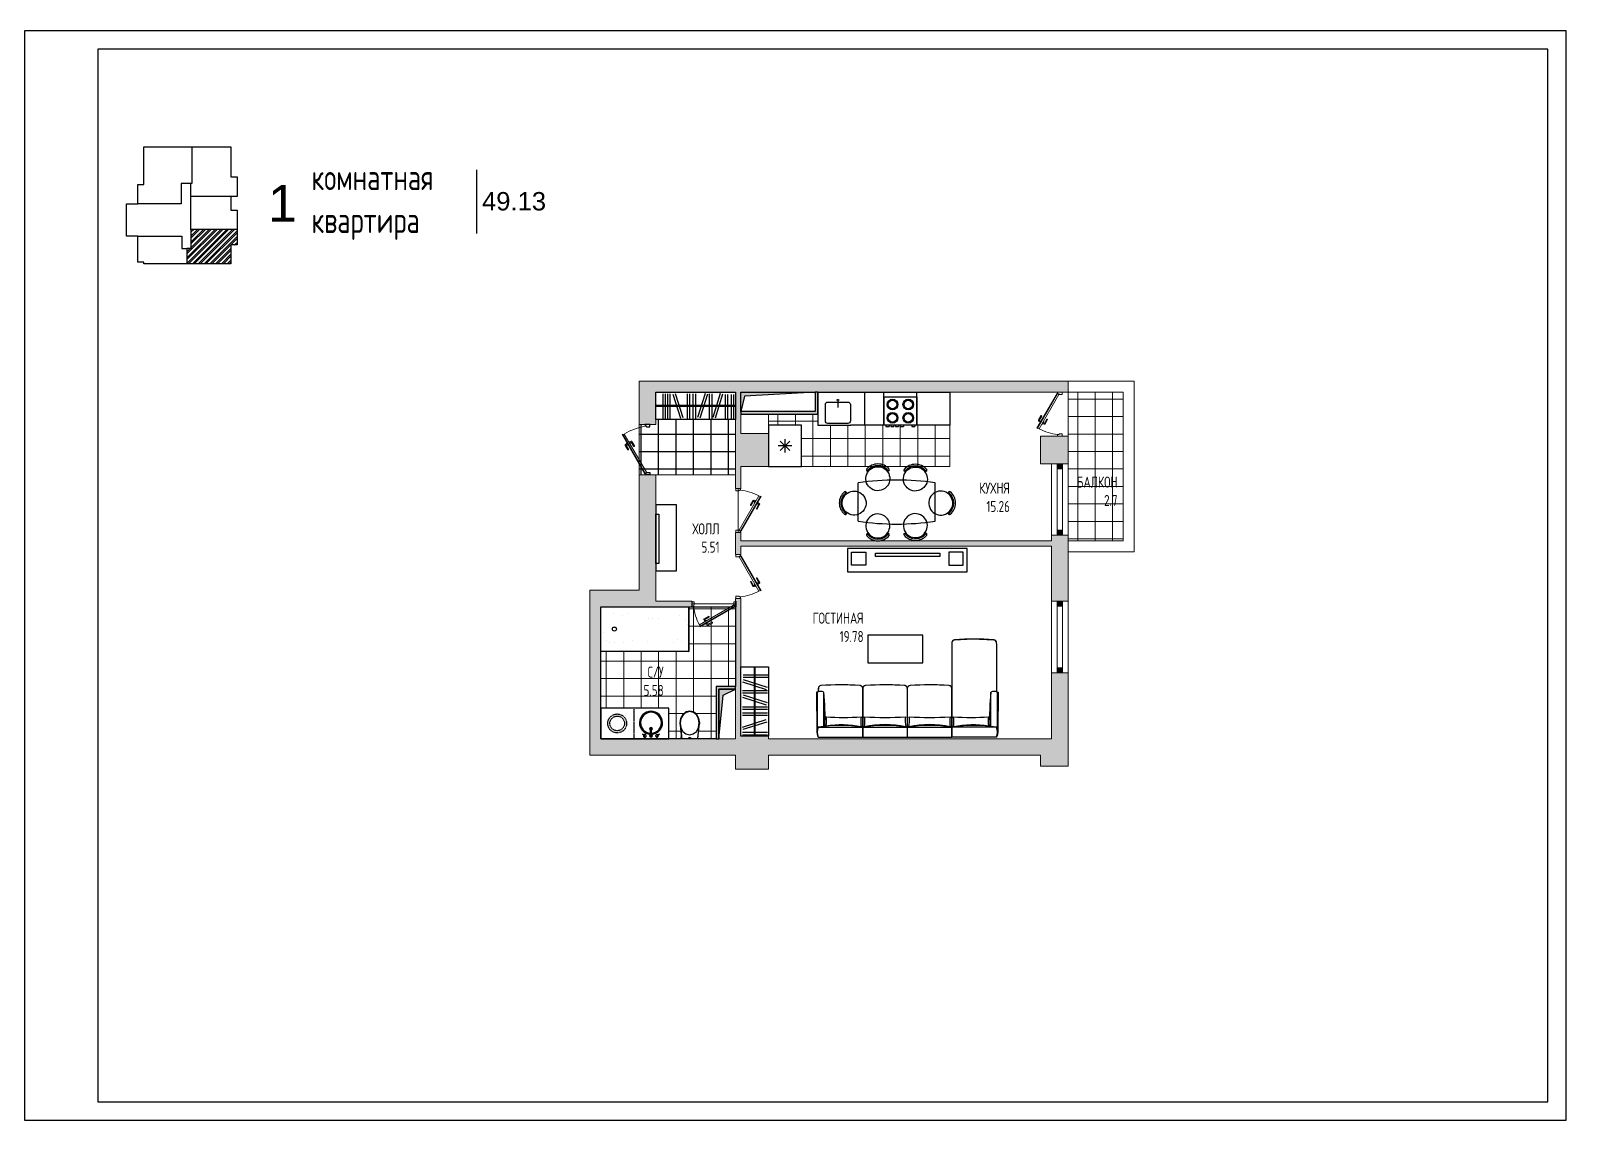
# Model space of a CAD drawing. Header units: millimetres. Extents: x -7516 to 14738, y -3327 to 3625.
# Drawn here: x 4862.6 to 5281.5, y 2436.8 to 2733.8 of the extents above; entities that cross this region are included whole.
import ezdxf

# ---------------------------------------------------------------- set-up
doc = ezdxf.new("R2010")
doc.units = ezdxf.units.MM
doc.header["$LTSCALE"] = 1.5
doc.linetypes.add('ACAD_ISO02W100', pattern=[15, 12, -3])
for name, color, linetype in [('КАНАЛЫ', 253, 'Continuous'), ('кафель', 9, 'Continuous'), ('МЕБЕЛЬ ОСНОВ', 7, 'Continuous'), ('Основные тонкие', 7, 'Continuous'), ('ПАРКЕТ', 9, 'Continuous')]:
    doc.layers.add(name, color=color, linetype=linetype)
for name, color, linetype, lineweight in [('новый план', 6, 'Continuous', 30), ('ОКНА', 130, 'Continuous', 30), ('СТЕНЫ', 30, 'Continuous', 30)]:
    doc.layers.add(name, color=color, linetype=linetype, lineweight=lineweight)
doc.styles.add('ARIAL', font='arial.ttf')
doc.styles.add('style1', font='txt.shx', dxfattribs={"width": 0.7, "height": 2.5})
doc.styles.add('СГЕНЕРИР_СТИЛЬ_1', font='txt.shx', dxfattribs={"width": 0.7})
pattern_1 = [(90, (-1928.863, -1490.968), (-4.7625, 0), []), (180, (-1928.863, -1490.968), (-3e-16, -4.7625), [])]

# ---------------------------------------------------------------- blocks, each defined once
blk = doc.blocks.new('дверь800')
at = {"color": 7, "lineweight": 5}
for p, q in [((6137.27, 2944.1), (6137.27, 2943.6)), ((6137.47, 2944.06), (6137.27, 2944.06)), ((6137.27, 2944.06), (6137.27, 2943.65)), ((6137.27, 2943.65), (6137.42, 2943.65)), ((6137.38, 2943.59), (6137.41, 2943.65)), ((6137.38, 2943.59), (6140.53, 2941.77)), ((6137.41, 2943.65), (6140.57, 2941.83)), ((6137.42, 2943.78), (6137.47, 2943.78)), ((6137.42, 2943.78), (6137.42, 2943.65)), ((6137.42, 2943.65), (6137.49, 2943.76)), ((6137.47, 2943.78), (6137.47, 2944.06)), ((6137.49, 2943.76), (6140.6, 2941.97)), ((6141.07, 2943.78), (6141.07, 2944.06)), ((6141.07, 2944.06), (6141.27, 2944.06)), ((6141.12, 2943.78), (6141.07, 2943.78)), ((6141.12, 2943.78), (6141.12, 2943.65)), ((6141.27, 2943.65), (6141.12, 2943.65)), ((6141.27, 2944.1), (6141.27, 2943.6)), ((6141.27, 2944.06), (6141.27, 2943.65)), ((6139.8, 2941.91), (6139.42, 2942.13)), ((6139.84, 2941.98), (6139.46, 2942.2)), ((6140.11, 2942.45), (6139.73, 2942.67)), ((6140.15, 2942.51), (6139.77, 2942.73)), ((6139.8, 2942.17), (6139.81, 2942.19)), ((6140.06, 2942.02), (6139.8, 2942.17)), ((6139.91, 2942.1), (6139.84, 2941.98)), ((6139.91, 2942.36), (6139.93, 2942.39)), ((6139.98, 2942.06), (6139.91, 2941.93)), ((6139.93, 2942.39), (6140.18, 2942.24)), ((6140.04, 2942.32), (6140.11, 2942.45)), ((6140.07, 2942.04), (6140.06, 2942.02)), ((6140.11, 2942.28), (6140.18, 2942.41)), ((6140.11, 2942.28), (6140.14, 2942.34)), ((6140.18, 2942.24), (6140.17, 2942.22)), ((6140.53, 2941.85), (6140.6, 2941.97)), ((6140.57, 2941.83), (6140.53, 2941.77))]:
    blk.add_line(p, q, dxfattribs=at)
blk.add_circle((6137.44, 2943.73), 0.0212, dxfattribs=at)
blk.add_arc((6137.08, 2943.99), 4.05, 330.1287, 355.2963, dxfattribs=at)
for centre, major_axis, start_param, end_param in [((6139.44, 2942.16), (-0.0102, 0.0381), 5.497787, 8.63938), ((6139.75, 2942.7), (-0.0102, 0.0381), 5.497787, 8.63938), ((6139.84, 2941.97), (-0.0192, 0.0715), 2.356194, 3.926991), ((6140.12, 2942.45), (-0.0715, -0.0192), 2.356194, 3.926991)]:
    blk.add_ellipse(centre, major_axis=major_axis, ratio=1, start_param=start_param, end_param=end_param, dxfattribs=at)
blk = doc.blocks.new('дверь наружный')
at = {"color": 0}
for p, q in [((6145.73, 3000.62), (6145.73, 3000.12)), ((6145.93, 3000.57), (6145.73, 3000.57)), ((6145.73, 3000.57), (6145.73, 3000.17)), ((6145.88, 3000.29), (6145.88, 3000.17)), ((6145.93, 3000.29), (6145.93, 3000.57)), ((6150.08, 3000.29), (6150.08, 3000.57)), ((6150.08, 3000.57), (6150.28, 3000.57)), ((6150.13, 3000.29), (6150.13, 3000.17)), ((6150.28, 3000.62), (6150.28, 3000.12)), ((6150.28, 3000.57), (6150.28, 3000.17)), ((6145.73, 3000.17), (6145.88, 3000.17)), ((6150.28, 3000.17), (6150.13, 3000.17))]:
    blk.add_line(p, q, dxfattribs=at)
at = {"color": 0, "lineweight": 9}
for p, q in [((6145.88, 3000.29), (6145.93, 3000.29)), ((6145.88, 3000.16), (6145.95, 3000.27)), ((6145.95, 3000.27), (6149.43, 2998.26)), ((6150.13, 3000.29), (6150.08, 3000.29)), ((6145.84, 3000.11), (6145.87, 3000.17)), ((6145.84, 3000.11), (6149.37, 2998.07)), ((6148.69, 2998.89), (6148.31, 2999.11)), ((6148.73, 2998.96), (6148.35, 2999.18)), ((6148.62, 2998.77), (6148.69, 2998.89)), ((6148.69, 2998.73), (6148.76, 2998.85)), ((6148.38, 2998.35), (6148, 2998.57)), ((6148.42, 2998.42), (6148.04, 2998.64)), ((6148.38, 2998.61), (6148.39, 2998.63)), ((6148.63, 2998.46), (6148.38, 2998.61)), ((6148.49, 2998.54), (6148.42, 2998.42)), ((6148.56, 2998.5), (6148.48, 2998.38)), ((6148.49, 2998.81), (6148.51, 2998.83)), ((6148.51, 2998.83), (6148.76, 2998.68)), ((6148.64, 2998.49), (6148.63, 2998.46)), ((6148.69, 2998.73), (6148.72, 2998.79)), ((6148.76, 2998.68), (6148.75, 2998.66)), ((6149.37, 2998.15), (6149.43, 2998.26))]:
    blk.add_line(p, q, dxfattribs=at)
at = {"color": 0, "lineweight": 0}
for p, q in [((6145.87, 3000.17), (6149.4, 2998.13)), ((6149.4, 2998.13), (6149.37, 2998.07))]:
    blk.add_line(p, q, dxfattribs=at)
at = {"color": 0}
blk.add_circle((6145.9, 3000.24), 0.0212, dxfattribs=at)
at = {"color": 0, "lineweight": 0}
blk.add_arc((6144.99, 3000.98), 5.21, 328.5893, 351.0446, dxfattribs=at)
at = {"color": 0, "lineweight": 9}
for centre, major_axis, start_param, end_param in [((6148.33, 2999.14), (-0.0102, 0.0381), 5.497787, 8.63938), ((6148.7, 2998.89), (-0.0715, -0.0192), 2.356194, 3.926991), ((6148.02, 2998.61), (-0.0102, 0.0381), 5.497787, 8.63938), ((6148.42, 2998.41), (-0.0192, 0.0715), 2.356194, 3.926991)]:
    blk.add_ellipse(centre, major_axis=major_axis, ratio=1, start_param=start_param, end_param=end_param, dxfattribs=at)
blk = doc.blocks.new('рпр')
at = {"layer": 'МЕБЕЛЬ ОСНОВ', "color": 7}
for p, q in [((4888.2, 2984.98), (4888.06, 2984.13)), ((4888.27, 2984.94), (4888.13, 2984.13)), ((4888.37, 2986.87), (4888.15, 2984.66)), ((4888.24, 2985.04), (4888.2, 2984.98)), ((4888.41, 2986.97), (4888.22, 2985.01)), ((4888.65, 2985.63), (4888.27, 2984.94)), ((4888.28, 2985.08), (4888.46, 2986.92)), ((4888.36, 2986.84), (4888.37, 2986.92)), ((4888.37, 2986.92), (4888.41, 2986.97)), ((4888.41, 2986.97), (4888.4, 2986.81)), ((4888.41, 2986.97), (4889.54, 2986.97)), ((4888.41, 2986.97), (4889.54, 2986.97)), ((4888.46, 2986.92), (4888.41, 2986.97)), ((4889.22, 2986.08), (4888.65, 2985.63)), ((4889.88, 2986.24), (4889.22, 2986.08)), ((4889.54, 2986.97), (4890.22, 2986.97)), ((4889.6, 2986.82), (4889.54, 2986.97)), ((4890.16, 2986.82), (4889.6, 2986.82)), ((4889.7, 2986.77), (4889.87, 2986.77)), ((4889.79, 2986.7), (4889.7, 2986.77)), ((4889.87, 2986.77), (4889.73, 2986.77)), ((4889.73, 2986.77), (4890.06, 2986.77)), ((4889.96, 2986.7), (4889.79, 2986.7)), ((4890.55, 2986.07), (4889.88, 2986.24)), ((4890.06, 2986.77), (4889.96, 2986.7)), ((4890.22, 2986.97), (4890.16, 2986.82)), ((4890.22, 2986.97), (4891.33, 2986.97)), ((4891.11, 2985.61), (4890.55, 2986.07)), ((4891.48, 2984.92), (4891.11, 2985.61)), ((4891.33, 2986.97), (4891.28, 2986.92)), ((4891.28, 2986.92), (4891.47, 2985.08)), ((4891.33, 2986.97), (4891.37, 2986.92)), ((4891.37, 2986.57), (4891.33, 2986.97)), ((4891.37, 2986.92), (4891.4, 2986.62)), ((4891.4, 2986.62), (4891.37, 2986.57)), ((4891.37, 2986.57), (4891.37, 2986.57)), ((4891.61, 2984.11), (4891.48, 2984.92)), ((4891.55, 2984.95), (4891.51, 2985.03)), ((4891.68, 2984.11), (4891.55, 2984.95)), ((4888.06, 2984.13), (4888.19, 2983.29)), ((4888.13, 2984.13), (4888.26, 2983.32)), ((4888.19, 2983.29), (4888.58, 2982.57)), ((4888.26, 2983.32), (4888.63, 2982.63)), ((4888.58, 2982.57), (4889.17, 2982.09)), ((4888.63, 2982.63), (4889.19, 2982.17)), ((4889.19, 2982.17), (4889.86, 2982)), ((4889.86, 2982), (4890.53, 2982.16)), ((4890.53, 2982.16), (4891.09, 2982.61)), ((4890.55, 2982.08), (4891.14, 2982.55)), ((4891.09, 2982.61), (4891.48, 2983.3)), ((4891.14, 2982.55), (4891.54, 2983.26)), ((4891.48, 2983.3), (4891.61, 2984.11)), ((4891.54, 2983.26), (4891.68, 2984.11)), ((4889.17, 2982.09), (4889.86, 2981.92)), ((4889.86, 2981.92), (4890.55, 2982.08))]:
    blk.add_line(p, q, dxfattribs=at)
at = {"layer": 'МЕБЕЛЬ ОСНОВ', "color": 7, "ltscale": 1.5}
blk.add_lwpolyline([(4891.51, 2985.03), (4891.37, 2986.57)], dxfattribs=at)
blk = doc.blocks.new('ш')
for p, q in [((4924.86, 3694.03), (4924.95, 3694.27)), ((4924.95, 3694.27), (4933.07, 3694.27)), ((4924.95, 3694.27), (4933.07, 3694.27)), ((4933.07, 3694.27), (4933.07, 3686.03)), ((4933.07, 3686.03), (4933.07, 3694.27)), ((4941.17, 3694.27), (4933.07, 3694.27)), ((4941.17, 3694.27), (4933.07, 3694.27)), ((4933.07, 3694.27), (4933.07, 3686.03)), ((4933.07, 3686.03), (4933.07, 3694.27)), ((4949.27, 3694.27), (4941.17, 3694.27)), ((4949.27, 3694.27), (4941.17, 3694.27)), ((4941.17, 3685.41), (4941.17, 3694.27)), ((4957.39, 3694.27), (4949.27, 3694.27)), ((4957.39, 3694.27), (4949.27, 3694.27)), ((4949.27, 3694.27), (4949.27, 3686.03)), ((4949.27, 3685.41), (4949.27, 3694.27)), ((4949.27, 3685.39), (4949.27, 3694.27)), ((4949.27, 3686.03), (4949.27, 3694.27)), ((4957.48, 3694.03), (4957.39, 3694.27)), ((4924.67, 3686.1), (4924.69, 3693.06)), ((4924.69, 3693.06), (4924.71, 3693.36)), ((4924.71, 3693.36), (4924.86, 3694.03)), ((4924.77, 3686.1), (4924.77, 3693.44)), ((4924.77, 3693.3), (4924.77, 3686.1)), ((4924.95, 3692.47), (4933.07, 3692.47)), ((4925.97, 3692.33), (4925.97, 3686.1)), ((4941.17, 3692.47), (4933.07, 3692.47)), ((4949.27, 3692.47), (4941.17, 3692.47)), ((4957.39, 3692.47), (4949.27, 3692.47)), ((4956.37, 3692.33), (4956.37, 3686.1)), ((4957.63, 3693.36), (4957.48, 3694.03)), ((4957.57, 3686.1), (4957.57, 3693.44)), ((4957.57, 3693.3), (4957.57, 3686.1)), ((4957.65, 3693.06), (4957.63, 3693.36)), ((4957.67, 3686.1), (4957.65, 3693.06)), ((4924.77, 3686.1), (4924.67, 3686.1)), ((4924.77, 3686.1), (4924.67, 3686.1)), ((4924.97, 3686.03), (4924.77, 3686.1)), ((4924.97, 3677.71), (4924.97, 3686.03)), ((4933.07, 3686.03), (4933.07, 3685.41)), ((4933.07, 3685.41), (4933.07, 3686.03)), ((4933.07, 3686.03), (4933.07, 3685.41)), ((4933.07, 3677.09), (4933.07, 3686.03)), ((4949.27, 3686.03), (4949.27, 3685.41)), ((4949.27, 3685.41), (4949.27, 3686.03)), ((4957.33, 3685.22), (4957.37, 3686.03)), ((4957.37, 3686.03), (4957.57, 3686.1)), ((4957.37, 3685.41), (4957.37, 3686.03)), ((4957.57, 3686.1), (4957.67, 3686.1)), ((4957.57, 3686.1), (4957.67, 3686.1)), ((4933.07, 3685.41), (4933.11, 3685.22)), ((4933.11, 3685.22), (4933.22, 3685.05)), ((4933.22, 3685.05), (4933.54, 3684.91)), ((4933.54, 3684.91), (4935.76, 3684.8)), ((4935.76, 3684.8), (4938.06, 3684.79)), ((4938.06, 3684.79), (4940.67, 3684.91)), ((4940.67, 3684.91), (4940.86, 3684.95)), ((4941.21, 3685.22), (4941.32, 3685.05)), ((4941.32, 3685.05), (4941.64, 3684.91)), ((4941.64, 3684.91), (4943.86, 3684.8)), ((4943.86, 3684.8), (4946.16, 3684.79)), ((4946.16, 3684.79), (4948.77, 3684.91)), ((4948.77, 3684.91), (4948.96, 3684.95)), ((4948.96, 3684.95), (4949.18, 3685.12)), ((4949.18, 3685.12), (4949.23, 3685.22)), ((4949.27, 3685.41), (4949.31, 3685.22)), ((4949.31, 3685.22), (4949.42, 3685.05)), ((4949.42, 3685.05), (4949.74, 3684.91)), ((4949.74, 3684.91), (4951.96, 3684.8)), ((4951.96, 3684.8), (4954.26, 3684.79)), ((4954.26, 3684.79), (4956.87, 3684.91)), ((4956.87, 3684.91), (4957.06, 3684.95)), ((4957.06, 3684.95), (4957.28, 3685.12)), ((4957.28, 3685.12), (4957.33, 3685.22)), ((4925.01, 3676.89), (4924.97, 3677.71)), ((4925.06, 3676.8), (4925.01, 3676.89)), ((4925.28, 3676.62), (4925.06, 3676.8)), ((4925.47, 3676.59), (4925.28, 3676.62)), ((4928.07, 3676.47), (4925.47, 3676.59)), ((4932.6, 3676.59), (4930.38, 3676.48)), ((4932.92, 3676.73), (4932.6, 3676.59))]:
    blk.add_line(p, q)
for centre, radius, start, end in [((4927.1, 3693.37), 2.33, 157.2054, 202.7184), ((4955.24, 3693.37), 2.33, 337.285, 22.7956), ((4929.02, 3718), 25.86, 260.9427, 279.0132), ((4886.5, 3690.45), 39.71, 353.7064, 2.6748), ((4929.24, 3708.67), 16.63, 260.0649, 282.2779), ((4922.7, 3691.36), 3.79, 347.7289, 14.0422), ((4938.36, 3691.39), 5.67, 169.5902, 188.4273), ((4937.12, 3718), 25.86, 260.9873, 279.0132), ((4937.12, 3709.26), 17.26, 257.4146, 282.5853), ((4927.78, 3691.39), 5.67, 351.5745, 10.4099), ((4946.46, 3691.39), 5.67, 169.59, 188.4264), ((4945.22, 3718), 25.86, 260.9873, 279.0132), ((4945.22, 3709.26), 17.26, 257.4146, 282.5853), ((4935.88, 3691.39), 5.67, 351.5745, 10.4099), ((4954.56, 3691.39), 5.67, 169.59, 188.4264), ((4953.32, 3718), 25.86, 260.9876, 279.0581), ((4953.1, 3708.67), 16.63, 257.7231, 279.9357), ((4943.98, 3691.39), 5.67, 351.5747, 10.4107), ((4959.64, 3691.36), 3.79, 165.9573, 192.2721), ((4995.84, 3690.45), 39.71, 177.326, 186.2944), ((4929.58, 3655.68), 35.02, 84.7965, 95.2047), ((4937.12, 3639.64), 51.06, 85.8129, 94.1883), ((4945.22, 3639.64), 51.06, 85.8129, 94.1883), ((4952.76, 3655.68), 35.02, 84.7963, 95.2047), ((4925.37, 3687.5), 1.52, 246.7811, 293.2232), ((4956.97, 3687.5), 1.52, 246.7811, 293.2198), ((4933.57, 3685.41), 0.5, 180.0005, 270.0119), ((4937.12, 3733.46), 48.68, 265.8174, 274.1837), ((4940.67, 3685.41), 0.5, 270.0005, 0.0119), ((4941.67, 3685.41), 0.5, 180.0005, 270.0119), ((4945.22, 3733.46), 48.68, 265.8174, 274.1837), ((4948.77, 3685.41), 0.5, 270.0005, 0.0119), ((4949.77, 3685.41), 0.5, 180.0005, 269.989), ((4953.32, 3733.46), 48.68, 265.8175, 274.1837), ((4956.87, 3685.41), 0.5, 270.0005, 0.0119), ((4925.47, 3677.09), 0.5, 180.0005, 270.0119), ((4929.02, 3725.14), 48.68, 265.8173, 274.1837), ((4932.57, 3677.09), 0.5, 270.0005, 0.0005)]:
    blk.add_arc(centre, radius, start, end)
blk = doc.blocks.new('ек')
for p, q in [((4931.49, 3632.32), (4931.76, 3632.12)), ((4931.79, 3632.47), (4931.95, 3632.35)), ((4935.28, 3632.47), (4935.08, 3632.33)), ((4935.62, 3632.35), (4935.31, 3632.12)), ((4938.31, 3632.38), (4938.59, 3632.18)), ((4938.61, 3632.53), (4938.78, 3632.41)), ((4942.1, 3632.53), (4941.91, 3632.39)), ((4942.45, 3632.41), (4942.13, 3632.18)), ((4927.31, 3628.47), (4927.45, 3628.28)), ((4927.43, 3628.82), (4927.66, 3628.5)), ((4946.2, 3628.82), (4945.97, 3628.5)), ((4946.32, 3628.47), (4946.18, 3628.28)), ((4927.31, 3624.98), (4927.42, 3625.14)), ((4927.45, 3624.68), (4927.66, 3624.95)), ((4946.17, 3624.68), (4945.97, 3624.95)), ((4946.32, 3624.98), (4946.2, 3625.14)), ((4931.49, 3620.89), (4931.76, 3621.09)), ((4931.79, 3620.74), (4931.95, 3620.86)), ((4935.28, 3620.74), (4935.08, 3620.88)), ((4935.62, 3620.86), (4935.31, 3621.09)), ((4938.31, 3620.83), (4938.59, 3621.03)), ((4938.61, 3620.68), (4938.78, 3620.8)), ((4942.1, 3620.68), (4941.91, 3620.82)), ((4942.45, 3620.81), (4942.13, 3621.03))]:
    blk.add_line(p, q)
for points in [[(4935.01, 3629.22, 2.852439), (4932.29, 3629.06, 0.350569), (4935.01, 3629.22)], [(4941.84, 3629.28, 2.852439), (4939.12, 3629.12, 0.350569), (4941.84, 3629.28)], [(4930.55, 3628.2, 2.852439), (4930.71, 3625.48, 0.350569), (4930.55, 3628.2)], [(4943.07, 3628.2, -2.852439), (4942.91, 3625.48, -0.350569), (4943.07, 3628.2)], [(4935.01, 3623.99, -2.852439), (4932.29, 3624.15, -0.350569), (4935.01, 3623.99)], [(4941.84, 3623.93, -2.852439), (4939.12, 3624.09, -0.350569), (4941.84, 3623.93)]]:
    blk.add_lwpolyline(points, format="xyb")
for points in [[(4929.94, 3630.05), (4929.94, 3623.05)], [(4943.94, 3630.05), (4943.94, 3623.05)]]:
    blk.add_lwpolyline(points)
for centre, radius, start, end in [((4933.53, 3630.85), 2.68, 40.2729, 139.7271), ((4933.53, 3630.85), 2.38, 40.0936, 139.9064), ((4940.36, 3630.91), 2.68, 40.2729, 139.7271), ((4940.36, 3630.91), 2.38, 40.0936, 139.9064), ((4936.94, 3581.3), 49.25, 81.8288, 98.1712), ((4931.64, 3632.45), 0.2, 139.7271, 219.8242), ((4931.56, 3632.51), 0.2, 248.872, 319.9064), ((4935.51, 3632.51), 0.2, 220.0936, 305.6519), ((4935.22, 3632.39), 0.409, 354.1192, 27.9442), ((4938.47, 3632.51), 0.2, 139.7271, 219.8242), ((4938.38, 3632.57), 0.2, 248.872, 319.9064), ((4942.33, 3632.57), 0.2, 220.0936, 305.6519), ((4942.04, 3632.45), 0.409, 354.1192, 27.9442), ((4928.93, 3626.73), 2.68, 130.2729, 229.7271), ((4928.93, 3626.73), 2.38, 130.0936, 229.9064), ((4927.39, 3628.41), 0.409, 84.1192, 117.9442), ((4927.26, 3628.7), 0.2, 310.0936, 35.6519), ((4946.36, 3628.7), 0.2, 144.3481, 229.9064), ((4946.24, 3628.41), 0.409, 62.0558, 95.8808), ((4944.7, 3626.73), 2.38, 310.0936, 49.9064), ((4944.7, 3626.73), 2.68, 310.2729, 49.7271), ((4927.32, 3624.83), 0.2, 229.7271, 309.8242), ((4927.26, 3624.75), 0.2, 338.872, 49.9064), ((4946.36, 3624.75), 0.2, 130.0936, 201.128), ((4946.3, 3624.83), 0.2, 230.1758, 310.2729), ((4936.94, 3671.8), 49.25, 261.8288, 278.1712), ((4931.64, 3620.76), 0.2, 140.1758, 220.2729), ((4931.56, 3620.7), 0.2, 40.0936, 111.128), ((4933.53, 3622.37), 2.68, 220.2729, 319.7271), ((4933.53, 3622.37), 2.38, 220.0936, 319.9064), ((4935.51, 3620.7), 0.2, 54.3481, 139.9064), ((4935.22, 3620.82), 0.409, 332.0558, 5.8808), ((4938.47, 3620.7), 0.2, 140.1758, 220.2729), ((4938.38, 3620.64), 0.2, 40.0936, 111.128), ((4940.36, 3622.31), 2.68, 220.2729, 319.7271), ((4940.36, 3622.31), 2.38, 220.0936, 319.9064), ((4942.33, 3620.64), 0.2, 54.3481, 139.9064), ((4942.04, 3620.76), 0.409, 332.0558, 5.8808)]:
    blk.add_arc(centre, radius, start, end)

msp = doc.modelspace()

# ---------------------------------------------------------------- hatches: boundary and pattern name
at = {"layer": 'КАНАЛЫ', "ltscale": 1.5, "true_color": 0x939598}
h = msp.add_hatch(color=252, dxfattribs=at)
h.dxf.hatch_style = 1
h.paths.add_polyline_path([(5145.61, 2638.26), (5028.62, 2638.26), (5028.62, 2626.41), (5033.12, 2626.41), (5033.12, 2635.26), (5054.86, 2635.26), (5054.86, 2635.26), (5054.86, 2609.01), (5055.61, 2609.01), (5056.36, 2609.01), (5056.36, 2615.01), (5063.86, 2615.01), (5063.86, 2624.01), (5056.36, 2624.01), (5056.36, 2635.26), (5145.61, 2635.26)])
h = msp.add_hatch(color=252, dxfattribs=at)
h.dxf.hatch_style = 1
h.paths.add_polyline_path([(5077.36, 2635.26), (5076.61, 2635.26), (5076.61, 2630.01), (5056.36, 2630.01), (5056.36, 2629.26), (5077.36, 2629.26)])
at = {"layer": 'КАНАЛЫ', "ltscale": 1.5, "true_color": 0x000000}
h = msp.add_hatch(color=18, dxfattribs=at)
h.dxf.hatch_style = 1
h.paths.add_polyline_path([(5056.36, 2630.01), (5057.31, 2634.19), (5076.61, 2635.26), (5056.36, 2635.26)])
at = {"layer": 'КАНАЛЫ', "ltscale": 1.5, "true_color": 0x939598}
h = msp.add_hatch(color=252, dxfattribs=at)
h.dxf.hatch_style = 1
h.paths.add_polyline_path([(5033.12, 2612.76), (5028.62, 2612.76), (5028.62, 2581.26), (5015.11, 2581.26), (5015.11, 2536.26), (5054.86, 2536.26), (5054.86, 2532.51), (5063.86, 2532.51), (5063.86, 2536.26), (5138.11, 2536.26), (5138.11, 2533.26), (5145.61, 2533.26), (5145.61, 2558.76), (5141.11, 2558.76), (5141.11, 2540.76), (5063.86, 2540.76), (5063.86, 2541.51), (5056.36, 2541.51), (5056.36, 2579.01), (5054.86, 2579.01), (5054.86, 2577.51), (5054.86, 2540.76), (5018.11, 2540.76), (5018.11, 2576.76), (5043.01, 2576.76), (5043.01, 2578.26), (5033.12, 2578.26)])
h = msp.add_hatch(color=252, dxfattribs=at)
h.dxf.hatch_style = 1
h.paths.add_polyline_path([(5054.86, 2591.01), (5056.36, 2591.01), (5056.36, 2593.26), (5141.11, 2593.26), (5141.11, 2578.26), (5145.61, 2578.26), (5145.61, 2596.26), (5141.11, 2596.26), (5141.11, 2594.76), (5056.36, 2594.76), (5056.36, 2597.01), (5055.61, 2597.01), (5054.86, 2597.01)])
h = msp.add_hatch(color=252, dxfattribs=at)
h.dxf.hatch_style = 1
h.paths.add_polyline_path([(5054.86, 2555.01), (5049.61, 2555.01), (5049.61, 2540.76), (5050.36, 2540.76), (5050.36, 2554.26), (5054.86, 2554.26)])
at = {"layer": 'КАНАЛЫ', "ltscale": 1.5, "true_color": 0x000000}
h = msp.add_hatch(color=18, dxfattribs=at)
h.dxf.hatch_style = 1
h.paths.add_polyline_path([(5050.36, 2540.76), (5051.56, 2552.69), (5054.86, 2554.26), (5050.36, 2554.26)])
at = {"layer": 'кафель', "lineweight": 0, "ltscale": 1.5, "true_color": 0x939598}
h = msp.add_hatch(dxfattribs=at)
h.set_pattern_fill('ANSI37', color=252, scale=1.5, angle=45)
h.set_pattern_definition(pattern_1)
h.paths.add_polyline_path([(5160.61, 2635.26), (5145.61, 2635.26), (5145.61, 2594.76), (5160.61, 2594.76)])
h = msp.add_hatch(dxfattribs=at)
h.set_pattern_fill('ANSI37', color=252, scale=1.5, angle=45)
h.set_pattern_definition([(90, (-2010.613, -1496.968), (-4.7625, 0), []), (180, (-2010.613, -1496.968), (-3e-16, -4.7625), [])])
h.paths.add_polyline_path([(5077.36, 2629.26), (5063.86, 2629.26), (5063.86, 2626.26), (5072.86, 2626.26), (5072.86, 2615.01), (5113.36, 2615.01), (5113.36, 2626.26), (5077.36, 2626.26)])
h = msp.add_hatch(dxfattribs=at)
h.set_pattern_fill('ANSI37', color=252, scale=1.5, angle=45)
h.set_pattern_definition(pattern_1)
h.paths.add_polyline_path([(5054.86, 2577.51), (5054.41, 2577.51), (5054.41, 2577.26), (5045.04, 2571.85), (5045.06, 2571.8, -0.111394), (5043.46, 2576.9), (5043.01, 2576.9), (5043.01, 2576.76), (5042.12, 2576.76), (5042.12, 2564.6), (5018.11, 2564.61), (5018.11, 2549.16), (5036.66, 2549.16), (5036.66, 2540.76), (5040.2, 2540.76), (5040.2, 2540.76), (5040.14, 2540.83), (5040.09, 2541.36), (5040.15, 2541.36), (5039.94, 2543.67), (5039.88, 2543.79), (5039.68, 2545.05), (5039.89, 2546.32), (5040.48, 2547.38), (5041.37, 2548.09), (5042.41, 2548.34), (5043.45, 2548.08), (5044.33, 2547.35), (5044.91, 2546.28), (5045.11, 2545.01), (5044.98, 2544.22), (5044.65, 2540.93), (5044.64, 2540.76), (5049.61, 2540.76), (5049.61, 2555.01), (5054.86, 2555.01)])
edge = h.paths.add_edge_path(flags=16)
edge.add_ellipse((5047.3, 2571.85), major_axis=(0.157, 0.157), ratio=1, start_angle=164.9999, end_angle=254.9999, ccw=False)
edge.add_line((5047.11, 2571.74), (5046.88, 2572.14))
edge.add_line((5046.88, 2572.14), (5046.66, 2572.01))
edge.add_line((5046.66, 2572.01), (5046.63, 2572.07))
edge.add_line((5046.63, 2572.07), (5045.23, 2571.26))
edge.add_line((5045.23, 2571.26), (5045.13, 2571.44))
edge.add_line((5045.13, 2571.44), (5054.56, 2576.89))
edge.add_line((5054.56, 2576.89), (5054.45, 2577.1))
edge.add_arc((5054.5, 2577.13), 0.0637, -0.0001, 209.9999, ccw=False)
edge.add_line((5054.57, 2577.13), (5054.57, 2577.29))
edge.add_line((5054.57, 2577.29), (5054.57, 2576.94))
edge.add_line((5054.57, 2576.94), (5054.69, 2576.72))
edge.add_line((5054.69, 2576.72), (5047.39, 2572.51))
edge.add_line((5047.39, 2572.51), (5047.42, 2572.45))
edge.add_line((5047.42, 2572.45), (5047.09, 2572.25))
edge.add_line((5047.09, 2572.25), (5047.31, 2571.87))
edge.add_line((5047.31, 2571.87), (5048.45, 2572.53))
edge.add_ellipse((5048.51, 2572.43), major_axis=(0.0838, 0.0838), ratio=1, start_angle=254.9999, end_angle=434.9999, ccw=False)
edge.add_line((5048.57, 2572.33), (5047.41, 2571.66))
edge = h.paths.add_edge_path(flags=17)
edge.add_line((5053.54, 2576.76), (5043.47, 2576.76))
edge.add_arc((5055.58, 2577.9), 12.16, 185.4015, 209.8713)
edge.add_line((5045.04, 2571.85), (5046.32, 2572.59))
edge.add_line((5046.32, 2572.59), (5046.28, 2572.66))
edge.add_line((5046.28, 2572.66), (5046.5, 2572.79))
edge.add_line((5046.5, 2572.79), (5046.4, 2572.97))
edge.add_line((5046.4, 2572.97), (5046.27, 2573.2))
edge.add_ellipse((5046.47, 2573.29), major_axis=(-0.157, 0.157), ratio=1, start_angle=-15.0001, end_angle=74.9999, ccw=False)
edge.add_line((5046.36, 2573.48), (5047.54, 2574.16))
edge.add_ellipse((5047.58, 2574.04), major_axis=(0.0838, 0.0838), ratio=1, start_angle=254.9999, end_angle=434.9999, ccw=False)
edge.add_line((5047.64, 2573.94), (5046.5, 2573.28))
edge.add_line((5046.5, 2573.28), (5046.71, 2572.91))
edge.add_line((5046.71, 2572.91), (5047.04, 2573.1))
edge.add_line((5047.04, 2573.1), (5047.09, 2573.03))
edge.add_line((5047.09, 2573.03), (5053.54, 2576.76))
h.paths.add_polyline_path([(5028.24, 2551.7), (5036.04, 2551.7), (5036.04, 2561.2), (5028.24, 2561.2)], flags=24)
at = {"layer": 'МЕБЕЛЬ ОСНОВ', "ltscale": 1.5, "true_color": 0x636466}
h = msp.add_hatch(dxfattribs=at)
h.set_pattern_fill('ANSI32', color=251, scale=0.117607)
h.set_pattern_definition([(45, (254.1207, -97.1662), (-0.79210748, 0.79210748), []), (45, (254.6487, -97.1662), (-0.79210748, 0.79210748), [])])
h.paths.add_polyline_path([(4906.35, 2679.6), (4906.35, 2674.43), (4905.25, 2674.43), (4905.25, 2670.24), (4917.25, 2670.24), (4917.25, 2675.41), (4918.93, 2675.41), (4918.93, 2679.6)])
at = {"layer": 'МЕБЕЛЬ ОСНОВ', "ltscale": 1.5, "true_color": 0x939598}
h = msp.add_hatch(dxfattribs=at)
h.set_pattern_fill('ANSI37', color=252, scale=1.5, angle=45)
h.set_pattern_definition(pattern_1)
h.paths.add_polyline_path([(5033.12, 2627.76), (5033.12, 2626.41), (5028.62, 2626.41), (5028.62, 2612.76), (5054.86, 2612.76), (5054.86, 2627.76)])
h = msp.add_hatch(color=252, dxfattribs=at)
h.dxf.hatch_style = 1
h.paths.add_polyline_path([(5138.11, 2623.26), (5138.11, 2615.76), (5141.11, 2615.76), (5145.61, 2615.76), (5145.61, 2623.26)])
at = {"layer": 'МЕБЕЛЬ ОСНОВ', "ltscale": 1.5, "true_color": 0x636466}
h = msp.add_hatch(color=251, dxfattribs=at)
h.dxf.hatch_style = 1
h.paths.add_polyline_path([(5144.11, 2614.26), (5144.11, 2615.76), (5142.61, 2615.76), (5142.61, 2614.26)])
h = msp.add_hatch(color=251, dxfattribs=at)
h.dxf.hatch_style = 1
h.paths.add_polyline_path([(5142.61, 2597.76), (5142.61, 2596.26), (5144.11, 2596.26), (5144.11, 2597.76)])
h = msp.add_hatch(color=251, dxfattribs=at)
h.dxf.hatch_style = 1
h.paths.add_polyline_path([(5144.11, 2576.76), (5144.11, 2578.26), (5142.61, 2578.26), (5142.61, 2576.76)])
h = msp.add_hatch(color=251, dxfattribs=at)
h.dxf.hatch_style = 1
h.paths.add_polyline_path([(5144.11, 2560.26), (5142.61, 2560.26), (5142.61, 2558.76), (5144.11, 2558.76)])

# ---------------------------------------------------------------- linework, layer by layer
for p, q in [((5035.03, 2634.83), (5035.03, 2627.98)), ((5035.69, 2634.83), (5035.69, 2627.98)), ((5036.33, 2634.83), (5036.33, 2627.98)), ((5037, 2634.83), (5037, 2627.98)), ((5037.8, 2634.67), (5039.88, 2628.14)), ((5038.43, 2634.87), (5040.52, 2628.34)), ((5041.65, 2634.83), (5041.65, 2627.98)), ((5042.31, 2634.83), (5042.31, 2627.98)), ((5043.28, 2634.83), (5043.28, 2627.98)), ((5043.95, 2634.83), (5043.95, 2627.98)), ((5046.6, 2634.87), (5044.52, 2628.34)), ((5047.23, 2634.67), (5045.15, 2628.14)), ((5047.73, 2634.83), (5047.73, 2627.98)), ((5048.4, 2634.83), (5048.4, 2627.98)), ((5050.74, 2634.87), (5048.66, 2628.34)), ((5051.37, 2634.67), (5049.29, 2628.14)), ((5052.03, 2634.64), (5052.03, 2627.78)), ((5052.69, 2634.64), (5052.69, 2627.78)), ((5053.66, 2634.64), (5053.66, 2627.78)), ((5054.33, 2634.64), (5054.33, 2627.78)), ((5077.36, 2629.26), (5077.36, 2635.26)), ((5077.36, 2629.26), (5077.36, 2634.96)), ((5090.08, 2635.26), (5090.08, 2626.26)), ((5095.36, 2626.26), (5095.36, 2635.26)), ((5095.36, 2626.26), (5095.36, 2635.26)), ((5104.36, 2626.26), (5104.36, 2635.26)), ((5054.86, 2631.62), (5033.12, 2631.62)), ((5033.12, 2631.42), (5054.86, 2631.42)), ((5095.36, 2633.94), (5104.36, 2633.94)), ((5095.36, 2633.94), (5095.36, 2626.26)), ((5104.36, 2633.94), (5104.36, 2626.26)), ((5095.92, 2626.26), (5095.92, 2625.93)), ((5096.77, 2626.26), (5096.77, 2625.93)), ((5097.22, 2626.26), (5097.22, 2625.93)), ((5098.07, 2626.26), (5098.07, 2625.93)), ((5098.53, 2626.26), (5098.53, 2625.93)), ((5098.53, 2626.26), (5098.53, 2625.93)), ((5099.37, 2626.26), (5099.37, 2625.93)), ((5099.37, 2626.26), (5099.37, 2625.93)), ((5099.83, 2626.26), (5099.83, 2625.93)), ((5100.68, 2626.26), (5100.68, 2625.93)), ((5102.98, 2626.26), (5102.98, 2625.93)), ((5103.83, 2626.26), (5103.83, 2625.93)), ((5067.05, 2619.32), (5069.67, 2621.94)), ((5067.05, 2621.94), (5069.67, 2619.32)), ((5068.36, 2622.48), (5068.36, 2618.78)), ((5095.92, 2625.93), (5096.77, 2625.93)), ((5097.22, 2625.93), (5098.07, 2625.93)), ((5098.53, 2625.93), (5099.37, 2625.93)), ((5098.53, 2625.93), (5099.37, 2625.93)), ((5099.83, 2625.93), (5100.68, 2625.93)), ((5102.98, 2625.93), (5103.83, 2625.93)), ((5070.21, 2620.63), (5066.51, 2620.63)), ((5060, 2560.41), (5060, 2541.51)), ((5060.2, 2541.51), (5060.2, 2560.41)), ((5056.75, 2556.28), (5063.27, 2554.2)), ((5056.95, 2556.92), (5063.48, 2554.83)), ((5056.98, 2558.24), (5063.83, 2558.24)), ((5056.98, 2557.57), (5063.83, 2557.57)), ((5056.75, 2552.15), (5063.27, 2550.06)), ((5056.79, 2553.94), (5063.64, 2553.94)), ((5056.79, 2553.28), (5063.64, 2553.28)), ((5056.95, 2552.78), (5063.48, 2550.7)), ((5056.79, 2549.49), (5063.64, 2549.49)), ((5056.79, 2548.83), (5063.64, 2548.83)), ((5056.79, 2547.86), (5063.64, 2547.86)), ((5056.79, 2547.19), (5063.64, 2547.19)), ((5056.75, 2543.98), (5063.27, 2546.06)), ((5056.79, 2542.54), (5063.64, 2542.54)), ((5056.95, 2543.35), (5063.48, 2545.43)), ((5056.79, 2541.88), (5063.64, 2541.88))]:
    msp.add_line(p, q)
at = {"ltscale": 0.6}
for p, q in [((5083.18, 2633.06), (5082.43, 2633.06)), ((5082.81, 2633.37), (5082.81, 2631.08))]:
    msp.add_line(p, q, dxfattribs=at)
at = {"color": 18, "true_color": 0x000000}
msp.add_lwpolyline([(4860.98, 2436.78), (5281.48, 2436.78), (5281.48, 2733.78), (4860.98, 2733.78)], close=True, dxfattribs=at)
for points in [[(5033.12, 2635.26), (5054.86, 2635.26), (5054.86, 2627.76), (5033.12, 2627.76)], [(5056.36, 2541.51), (5056.36, 2560.41), (5063.86, 2560.41), (5063.86, 2541.51)]]:
    msp.add_lwpolyline(points, close=True)
for points in [[(5077.36, 2635.26), (5113.36, 2635.26), (5113.36, 2626.26), (5086.36, 2626.26)], [(5035.59, 2631.42), (5037, 2631.42), (5037, 2631.62), (5035.59, 2631.62)]]:
    msp.add_lwpolyline(points)
msp.add_lwpolyline([(5079.41, 2627.38), (5079.41, 2631.9, -0.414214), (5080.06, 2632.55), (5085.56, 2632.55, -0.414214), (5086.21, 2631.91), (5086.21, 2627.38, -0.414214), (5085.56, 2626.74), (5080.06, 2626.73, -0.414214)], format="xyb", close=True)
at = {"ltscale": 10}
for points in [[(5090.46, 2591.66), (5090.46, 2588.06), (5086.56, 2588.06), (5086.56, 2591.66)], [(5113.04, 2591.66), (5113.04, 2588.06), (5116.94, 2588.06), (5116.94, 2591.66)]]:
    msp.add_lwpolyline(points, close=True, dxfattribs=at)
for centre, radius in [((5097.72, 2631.9), 1.46), ((5097.72, 2631.9), 1.16), ((5102.01, 2631.9), 1.46), ((5102.01, 2631.9), 1.16), ((5097.72, 2628.27), 1.46), ((5097.72, 2628.27), 1.16), ((5102.01, 2628.27), 1.46), ((5102.01, 2628.27), 1.16)]:
    msp.add_circle(centre, radius)
at = {"layer": 'КАНАЛЫ', "ltscale": 1.5}
for points in [[(5077.36, 2629.26), (5077.36, 2635.26), (5076.61, 2635.26), (5076.61, 2630.01), (5056.36, 2630.01), (5056.36, 2629.26), (5077.36, 2629.26)], [(5054.86, 2554.26), (5054.86, 2555.01), (5049.61, 2555.01), (5049.61, 2540.76), (5050.36, 2540.76), (5050.36, 2554.26), (5054.86, 2554.26)]]:
    msp.add_lwpolyline(points, dxfattribs=at)
at = {"layer": 'КАНАЛЫ', "color": 18, "ltscale": 1.5, "true_color": 0x000000}
for points in [[(5056.36, 2630.01), (5056.36, 2635.26), (5076.61, 2635.26), (5057.31, 2634.19), (5056.36, 2630.01)], [(5051.56, 2552.69), (5054.86, 2554.26), (5050.36, 2554.26), (5050.36, 2540.76), (5051.56, 2552.69)]]:
    msp.add_lwpolyline(points, dxfattribs=at)
at = {"layer": 'кафель', "color": 252, "lineweight": 5, "ltscale": 1.5, "true_color": 0x939598}
for points in [[(5028.62, 2612.76), (5054.86, 2612.76), (5054.86, 2635.26), (5033.12, 2635.26), (5033.12, 2626.41), (5028.62, 2626.41), (5028.62, 2612.76)], [(5055.61, 2597.01), (5055.61, 2609.01), (5056.36, 2609.01), (5056.36, 2615.01), (5063.86, 2615.01), (5063.86, 2624.01), (5056.36, 2624.01), (5056.36, 2635.26), (5160.61, 2635.26), (5160.61, 2594.76), (5145.61, 2594.76), (5145.61, 2623.26), (5138.11, 2623.26), (5138.11, 2615.76), (5141.11, 2615.76), (5141.11, 2594.76), (5056.36, 2594.76), (5056.36, 2597.01), (5055.61, 2597.01)], [(5145.61, 2594.76), (5160.61, 2594.76), (5160.61, 2635.26), (5145.61, 2635.26), (5145.61, 2594.76)], [(5043.01, 2577.51), (5054.86, 2577.51), (5054.86, 2540.76), (5018.11, 2540.76), (5018.11, 2576.76), (5043.01, 2576.76), (5043.01, 2577.51)]]:
    msp.add_lwpolyline(points, dxfattribs=at)
at = {"layer": 'кафель', "color": 252, "lineweight": 0, "ltscale": 1.5, "true_color": 0x939598}
msp.add_lwpolyline([(5072.86, 2615.01), (5113.36, 2615.01), (5113.36, 2626.26), (5077.36, 2626.26), (5077.36, 2629.26), (5063.86, 2629.26), (5063.86, 2626.26), (5072.86, 2626.26)], close=True, dxfattribs=at)
at = {"layer": 'МЕБЕЛЬ ОСНОВ', "linetype": 'ACAD_ISO02W100', "ltscale": 0.01}
msp.add_line((5027.11, 2549.16), (5027.11, 2540.76), dxfattribs=at)
at = {"layer": 'МЕБЕЛЬ ОСНОВ', "ltscale": 1.5}
for points in [[(4893.49, 2702.1), (4917.25, 2702.1), (4917.25, 2694.06), (4917.25, 2693.99), (4918.93, 2693.99), (4918.93, 2688.55), (4917.25, 2688.55), (4917.25, 2684.91), (4918.93, 2684.91), (4918.93, 2675.41), (4917.25, 2675.41), (4917.25, 2670.24), (4893.49, 2670.24), (4893.49, 2670.66), (4891.82, 2670.66), (4891.82, 2677.79), (4888.74, 2677.79), (4888.74, 2686.59), (4891.82, 2686.59), (4891.82, 2691.9), (4893.49, 2691.9), (4893.49, 2702.1)], [(4906.63, 2702.1), (4906.63, 2692.11), (4903.69, 2692.11), (4903.69, 2686.59), (4891.82, 2686.59)], [(4984.27, 2695.82), (4984.27, 2678.47)], [(4917.25, 2688.55), (4906.35, 2688.55), (4906.35, 2692.11)], [(4918.93, 2679.6), (4906.35, 2679.6), (4906.35, 2688.55)], [(4891.82, 2677.79), (4903.83, 2677.79), (4903.83, 2674.43), (4905.25, 2674.43)], [(4906.35, 2679.6), (4906.35, 2674.43), (4905.25, 2674.43), (4905.25, 2670.24)], [(5077.36, 2635.26), (5077.36, 2626.26), (5086.36, 2626.26)], [(5033.12, 2631.4), (5033.12, 2631.62)], [(5110.61, 2590.5), (5093.06, 2590.5), (5093.06, 2591.4), (5110.61, 2591.4), (5110.61, 2590.5), (5093.06, 2590.5)]]:
    msp.add_lwpolyline(points, dxfattribs=at)
for points in [[(5072.86, 2626.26), (5063.86, 2626.26), (5063.86, 2615.01), (5072.86, 2615.01)], [(5033.12, 2586.51), (5038.82, 2586.51), (5038.82, 2604.51), (5033.12, 2604.51)], [(5033.12, 2588.53), (5033.12, 2602.03), (5033.96, 2602.03), (5033.96, 2588.53)], [(5085.39, 2586.31), (5118.11, 2586.31), (5118.11, 2590.95), (5118.11, 2592.61), (5085.39, 2592.61), (5085.39, 2590.95)], [(5018.11, 2576.76), (5042.12, 2576.76), (5042.12, 2564.6), (5018.12, 2564.61)]]:
    msp.add_lwpolyline(points, close=True, dxfattribs=at)
at = {"layer": 'МЕБЕЛЬ ОСНОВ', "color": 0, "ltscale": 1.5}
msp.add_lwpolyline([(5042.12, 2576.76), (5054.86, 2576.76), (5054.86, 2555.01), (5049.61, 2555.01), (5049.61, 2540.76), (5018.11, 2540.76), (5018.12, 2564.61), (5042.12, 2564.6)], close=True, dxfattribs=at)
at = {"layer": 'МЕБЕЛЬ ОСНОВ', "ltscale": 600, "const_width": 0.00143}
for points in [[(5041.84, 2570.77), (5041.8, 2571.22), (5041.65, 2572.1), (5041.44, 2572.79), (5041.18, 2573.32), (5040.86, 2573.71), (5040.49, 2573.99), (5040.12, 2574.18), (5039.73, 2574.32), (5039.33, 2574.42), (5038.9, 2574.5), (5038.45, 2574.55), (5037.98, 2574.57), (5037.48, 2574.57), (5036.95, 2574.55), (5036.39, 2574.51), (5035.8, 2574.46), (5035.18, 2574.4), (5034.53, 2574.33), (5033.86, 2574.27), (5033.16, 2574.22), (5032.45, 2574.18), (5031.72, 2574.17), (5030.98, 2574.19), (5030.23, 2574.23), (5029.47, 2574.31), (5028.71, 2574.41), (5027.97, 2574.52), (5027.25, 2574.64), (5026.56, 2574.77), (5025.91, 2574.88), (5025.31, 2574.99), (5024.74, 2575.08), (5023.36, 2575.12), (5022.91, 2575.15), (5022.46, 2575.15), (5022.04, 2575.11), (5021.63, 2575.02), (5021.22, 2574.89), (5020.82, 2574.71), (5020.4, 2574.46), (5019.98, 2574.12), (5019.58, 2573.65), (5019.23, 2573.04), (5018.93, 2572.26), (5018.71, 2571.29), (5018.65, 2570.68), (5018.71, 2570.16), (5018.93, 2569.19), (5019.23, 2568.41), (5019.58, 2567.8), (5019.98, 2567.33), (5020.4, 2566.99), (5020.82, 2566.74), (5021.22, 2566.56), (5021.63, 2566.42), (5022.04, 2566.34), (5022.46, 2566.3), (5022.91, 2566.3), (5023.36, 2566.33), (5024.74, 2566.41), (5025.31, 2566.5), (5025.91, 2566.6), (5026.56, 2566.72), (5027.25, 2566.84), (5027.97, 2566.96), (5028.71, 2567.08), (5029.47, 2567.17), (5030.23, 2567.25), (5030.98, 2567.3), (5031.72, 2567.32), (5032.45, 2567.3), (5033.16, 2567.27), (5033.86, 2567.22), (5034.53, 2567.16), (5035.18, 2567.09), (5035.8, 2567.03), (5036.39, 2566.98), (5036.95, 2566.94), (5037.48, 2566.92), (5037.98, 2566.92), (5038.45, 2566.94), (5038.9, 2566.99), (5039.33, 2567.06), (5039.73, 2567.17), (5040.12, 2567.31), (5040.49, 2567.5), (5040.86, 2567.78), (5041.18, 2568.17), (5041.44, 2568.7), (5041.65, 2569.39), (5041.8, 2570.27)], [(5041.13, 2570.71), (5041.09, 2571.13), (5040.95, 2571.94), (5040.78, 2572.52), (5040.58, 2572.93), (5040.36, 2573.19), (5040.11, 2573.38), (5039.83, 2573.52), (5039.52, 2573.63), (5039.17, 2573.72), (5038.8, 2573.79), (5038.4, 2573.83), (5037.96, 2573.85), (5037.49, 2573.85), (5036.99, 2573.84), (5036.45, 2573.8), (5035.87, 2573.75), (5035.25, 2573.68), (5034.6, 2573.62), (5033.91, 2573.56), (5033.21, 2573.51), (5032.47, 2573.47), (5031.72, 2573.46), (5030.95, 2573.47), (5030.17, 2573.52), (5029.38, 2573.6), (5028.61, 2573.7), (5027.86, 2573.82), (5027.13, 2573.94), (5026.43, 2574.06), (5025.78, 2574.18), (5025.19, 2574.28), (5024.67, 2574.36), (5023.32, 2574.4), (5022.88, 2574.44), (5022.5, 2574.43), (5022.14, 2574.4), (5021.81, 2574.33), (5021.48, 2574.23), (5021.15, 2574.07), (5020.81, 2573.87), (5020.48, 2573.6), (5020.17, 2573.24), (5019.88, 2572.73), (5019.62, 2572.05), (5019.41, 2571.16), (5019.36, 2570.68), (5019.41, 2570.29), (5019.62, 2569.4), (5019.88, 2568.72), (5020.17, 2568.21), (5020.48, 2567.85), (5020.81, 2567.58), (5021.15, 2567.38), (5021.48, 2567.22), (5021.81, 2567.12), (5022.14, 2567.05), (5022.5, 2567.01), (5022.88, 2567.01), (5023.32, 2567.04), (5024.67, 2567.12), (5025.19, 2567.2), (5025.78, 2567.31), (5026.43, 2567.42), (5027.13, 2567.55), (5027.86, 2567.67), (5028.61, 2567.78), (5029.38, 2567.88), (5030.17, 2567.96), (5030.95, 2568.01), (5031.72, 2568.03), (5032.47, 2568.02), (5033.21, 2567.98), (5033.91, 2567.93), (5034.6, 2567.87), (5035.25, 2567.8), (5035.87, 2567.74), (5036.45, 2567.69), (5036.99, 2567.65), (5037.49, 2567.63), (5037.96, 2567.63), (5038.4, 2567.65), (5038.8, 2567.7), (5039.17, 2567.76), (5039.52, 2567.85), (5039.83, 2567.97), (5040.11, 2568.11), (5040.36, 2568.29), (5040.58, 2568.56), (5040.78, 2568.96), (5040.95, 2569.55), (5041.09, 2570.36)]]:
    msp.add_lwpolyline(points, close=True, dxfattribs=at)
at = {"layer": 'МЕБЕЛЬ ОСНОВ'}
msp.add_lwpolyline([(5090.94, 2561.49), (5105.94, 2561.49), (5105.94, 2568.99), (5090.94, 2568.99)], close=True, dxfattribs=at)
at = {"layer": 'МЕБЕЛЬ ОСНОВ', "ltscale": 5}
msp.add_lwpolyline([(5018.11, 2540.76), (5036.66, 2540.76), (5036.66, 2549.16), (5018.11, 2549.16)], close=True, dxfattribs=at)
for points in [[(5031.64, 2543.45), (5031.64, 2541.56)], [(5031.99, 2541.56), (5031.99, 2543.45)]]:
    msp.add_lwpolyline(points, dxfattribs=at)
at = {"layer": 'МЕБЕЛЬ ОСНОВ', "ltscale": 600}
msp.add_circle((5021.85, 2570.68), 0.553, dxfattribs=at)
at = {"layer": 'МЕБЕЛЬ ОСНОВ', "linetype": 'ACAD_ISO02W100', "ltscale": 0.01}
for radius in [2.57, 2]:
    msp.add_circle((5022.61, 2544.96), radius, dxfattribs=at)
at = {"layer": 'МЕБЕЛЬ ОСНОВ', "ltscale": 5}
for centre, radius, start, end in [((5031.83, 2545.13), 3.15, 273.029, 266.6061), ((5031.83, 2545.13), 2.85, 273.3482, 266.2484), ((5031.83, 2543.43), 0.382, 295.8569, 240.7493), ((5031.83, 2543.43), 0.299, 303.8137, 231.4283), ((5031.82, 2543.45), 0.176, 0.0001, 180.0001), ((5029.05, 2540.72), 1.39, 35.0869, 70.4823), ((5030.65, 2542.83), 1.39, 215.0869, 250.4823), ((5030.18, 2541.57), 0.382, 158.6089, 138.6951), ((5031.83, 2541.57), 0.382, 119.251, 64.1433), ((5031.82, 2541.56), 0.176, 180.0001, 0.0001), ((5033.45, 2541.57), 0.382, 41.3051, 21.3914), ((5034.59, 2540.72), 1.39, 109.5179, 144.9133), ((5032.98, 2542.83), 1.39, 289.5179, 324.9133)]:
    msp.add_arc(centre, radius, start, end, dxfattribs=at)
at = {"layer": 'ОКНА', "color": 252, "lineweight": 5, "ltscale": 1.5, "true_color": 0x939598}
for points in [[(5144.11, 2615.76), (5142.61, 2615.76), (5142.61, 2596.26), (5144.11, 2596.26)], [(5144.11, 2578.26), (5142.61, 2578.26), (5142.61, 2558.76), (5144.11, 2558.76)]]:
    msp.add_lwpolyline(points, close=True, dxfattribs=at)
at = {"layer": 'Основные тонкие'}
msp.add_lwpolyline([(4880.98, 2441.78), (5276.48, 2441.78), (5276.48, 2728.78), (4880.98, 2728.78)], close=True, dxfattribs=at)
at = {"layer": 'ПАРКЕТ', "color": 252, "lineweight": 5, "ltscale": 1.5, "true_color": 0x939598}
msp.add_lwpolyline([(5033.12, 2578.26), (5033.12, 2612.76), (5054.86, 2612.76), (5054.86, 2609.01), (5055.61, 2609.01), (5055.61, 2597.01), (5054.86, 2597.01), (5054.86, 2591.01), (5056.36, 2591.01), (5056.36, 2593.26), (5141.11, 2593.26), (5141.11, 2540.76), (5063.86, 2540.76), (5063.86, 2541.51), (5056.36, 2541.51), (5056.36, 2579.01), (5054.86, 2579.01), (5054.86, 2577.51), (5043.01, 2577.51), (5043.01, 2578.26), (5033.12, 2578.26)], dxfattribs=at)
at = {"layer": 'СТЕНЫ', "color": 252, "lineweight": 5, "ltscale": 1.5, "true_color": 0x939598}
for points in [[(5033.12, 2626.41), (5033.12, 2635.26), (5054.86, 2635.26), (5054.86, 2609.01), (5056.36, 2609.01), (5056.36, 2615.01), (5063.86, 2615.01), (5063.86, 2624.01), (5056.36, 2624.01), (5056.36, 2635.26), (5145.61, 2635.26), (5145.61, 2638.26), (5028.62, 2638.26), (5028.62, 2626.41), (5033.12, 2626.41)], [(5145.61, 2638.26), (5163.61, 2638.26), (5163.61, 2591.76), (5145.61, 2591.76), (5145.61, 2594.76), (5160.61, 2594.76), (5160.61, 2635.26), (5145.61, 2635.26)], [(5028.62, 2612.76), (5033.12, 2612.76), (5033.12, 2578.26), (5043.01, 2578.26), (5043.01, 2576.76), (5018.11, 2576.76), (5018.11, 2540.76), (5054.86, 2540.76), (5054.86, 2579.01), (5056.36, 2579.01), (5056.36, 2541.51), (5063.86, 2541.51), (5063.86, 2540.76), (5141.11, 2540.76), (5141.11, 2558.76), (5145.61, 2558.76), (5145.61, 2533.26), (5138.11, 2533.26), (5138.11, 2536.26), (5063.86, 2536.26), (5063.86, 2532.51), (5054.86, 2532.51), (5054.86, 2536.26), (5015.11, 2536.26), (5015.11, 2581.26), (5028.62, 2581.26), (5028.62, 2612.76)], [(5141.11, 2578.26), (5145.61, 2578.26), (5145.61, 2596.26), (5141.11, 2596.26), (5141.11, 2594.76), (5056.36, 2594.76), (5056.36, 2597.01), (5054.86, 2597.01), (5054.86, 2591.01), (5056.36, 2591.01), (5056.36, 2593.26), (5141.11, 2593.26), (5141.11, 2578.26)]]:
    msp.add_lwpolyline(points, dxfattribs=at)
for points in [[(5145.61, 2615.76), (5141.11, 2615.76), (5141.11, 2596.26), (5145.61, 2596.26)], [(5145.61, 2578.26), (5141.11, 2578.26), (5141.11, 2558.76), (5145.61, 2558.76)]]:
    msp.add_lwpolyline(points, close=True, dxfattribs=at)

# ---------------------------------------------------------------- block references
at = {"layer": 'МЕБЕЛЬ ОСНОВ', "xscale": 1.5, "yscale": 1.5, "zscale": 1.5}
for name, p, rotation in [('ек', (12504.26, 8045.13), 179.9999999999858), ('ш', (12513.5, 8082.63), 180), ('рпр', (12377.2, 7021.21), 180)]:
    msp.add_blockref(name, p, dxfattribs=dict(at, rotation=rotation))
at = {"layer": 'новый план', "color": 1, "lineweight": -3, "yscale": 3, "zscale": 3}
for p, xscale, rotation in [((-3688.2, 21047.07), 3, 270), ((13887.18, -15814.81), 3, 90.00000000000001), ((13887.18, 21002.82), -3, 90)]:
    msp.add_blockref('дверь800', p, dxfattribs=dict(at, xscale=xscale, rotation=rotation))
at = {"layer": 'новый план', "color": 0, "lineweight": -3, "xscale": -3, "yscale": 3, "zscale": 3, "rotation": 270}
msp.add_blockref('дверь наружный', (-3970.23, -15824.44), dxfattribs=at)
at = {"layer": 'новый план', "color": 1, "lineweight": -3, "xscale": -3, "yscale": 3, "zscale": 3}
msp.add_blockref('дверь800', (23466.83, -6254.06), dxfattribs=at)

# ---------------------------------------------------------------- texts
at = {"layer": 'МЕБЕЛЬ ОСНОВ', "ltscale": 1.5, "attachment_point": 1}
for s, width, gutter_width, insert, char_height, style in [('\\pxqj;комнатная\\Pквартира', 27.9945, 12.5, (4939.2, 2697.32), 7, 'СГЕНЕРИР_СТИЛЬ_1'), ('\\pxqr;1', 15.1598, 12.5, (4920.03, 2691.74), 10, 'ARIAL'), ('\\pxqr;49.13', 15.1598, 12.5, (4988.05, 2689.8), 5, 'ARIAL'), ('\\pxqr;КУХНЯ\\P15.26', 11.7333, 18.75, (5117.99, 2610.6), 3, 'style1'), ('\\pxqr;БАЛКОН\\P2.7', 22.7397, 18.75, (5136.35, 2612.24), 3, 'style1'), ('\\pxqr;ХОЛЛ\\P5.51', 8.3433, 18.75, (5042.17, 2599.49), 3, 'style1'), ('\\pxqr;ГОСТИНАЯ\\P19.78', 22.7397, 18.75, (5067.08, 2575.15), 3, 'style1'), ('\\pxqr;С/У\\P5.58', 5.7341, 18.75, (5029.55, 2560.45), 3, 'style1')]:
    msp.add_mtext_dynamic_manual_height_columns(s, width=width, gutter_width=gutter_width, heights=[0], dxfattribs=dict(at, insert=insert, char_height=char_height, style=style))

doc.saveas('drawing.dxf')
